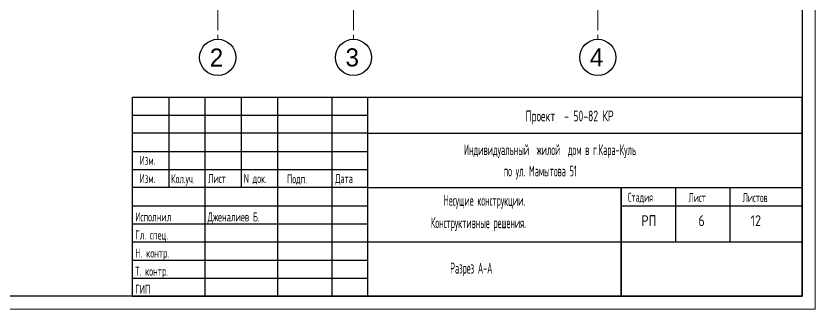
# Model space of a CAD drawing. Header units: millimetres. Extents: x 306212 to 393045, y -154783 to -111932.
# Drawn here: x 352396 to 363434, y -154783 to -150735 of the extents above; entities that cross this region are included whole.
import ezdxf
from ezdxf.enums import TextEntityAlignment as Align

# ---------------------------------------------------------------- set-up
doc = ezdxf.new("R2010")
doc.units = ezdxf.units.MM
doc.linetypes.add('CENTER2', pattern=[1.125, 0.75, -0.125, 0.125, -0.125])
for name, color, linetype in [('0 duvar', 2, 'Continuous'), ('AKS', 252, 'CENTER2'), ('ANTET', 7, 'Continuous')]:
    doc.layers.add(name, color=color, linetype=linetype)
doc.layers.add('OLCU', color=7, linetype='Continuous', lineweight=13)
doc.styles.add('SPDS', font='SPDS.shx')

msp = doc.modelspace()

# ---------------------------------------------------------------- linework, layer by layer
at = {"layer": '0 duvar', "color": 7, "lineweight": 30, "ltscale": 0.071429}
for p, q in [((354007, -151856), (363257, -151856)), ((354007, -154606), (354007, -151856)), ((354507, -151856), (354507, -153106)), ((355007, -151856), (355007, -154606)), ((355507, -151856), (355507, -153106)), ((356007, -151856), (356007, -154606)), ((356757, -151856), (356757, -154606)), ((357257, -154606), (357257, -151856.5)), ((363257, -154606), (363257, -151856)), ((357257, -152356), (363257, -152356)), ((354007, -152856), (357257, -152856)), ((357257, -153106), (354007, -153106)), ((357257, -153106), (363257, -153106)), ((360757, -154606), (360757, -153106)), ((360757, -153106), (360757, -154606)), ((361507, -153106), (361507, -153856)), ((362257, -153106), (362257, -153856)), ((360757, -153356), (363257, -153356)), ((357257, -153856), (363257, -153856)), ((354007, -154606), (363257, -154606))]:
    msp.add_line(p, q, dxfattribs=at)
at = {"layer": '0 duvar', "color": 1, "ltscale": 0.071429}
for p, q in [((354007, -152106), (357257, -152106)), ((357257, -152356), (354007, -152356)), ((354007, -152606), (357257, -152606)), ((354007, -153356), (357257, -153356)), ((354007, -153606), (357257, -153606)), ((354007, -153856), (357257, -153856)), ((354007, -154106), (357257, -154106)), ((354007, -154356), (357257, -154356))]:
    msp.add_line(p, q, dxfattribs=at)
at = {"layer": '0 duvar', "color": 7, "lineweight": 60, "ltscale": 0.071429}
msp.add_line((357257, -152356), (357257, -152356), dxfattribs=at)
at = {"layer": '0 duvar', "color": 7, "lineweight": 30, "ltscale": 0.071429}
msp.add_lwpolyline([(336529.7, -134608.8), (363257, -134608.8), (363257, -154606), (336529.7, -154606)], close=True, dxfattribs=at)
at = {"layer": 'AKS', "lineweight": 5, "ltscale": 500}
for p, q in [((355183.5, -140432.4), (355183.5, -151057.4)), ((357058.5, -140432.4), (357058.5, -151057.4)), ((360433.5, -140432.4), (360433.5, -151057.4))]:
    msp.add_line(p, q, dxfattribs=at)
at = {"layer": 'AKS', "color": 2, "linetype": 'Continuous'}
for centre in [(355183.5, -151307.4), (357058.5, -151307.4), (360433.5, -151307.4)]:
    msp.add_circle(centre, 250.5, dxfattribs=at)
at = {"layer": 'OLCU', "linetype": 'Continuous', "ltscale": 50}
msp.add_lwpolyline([(335822.6, -134432.1), (363433.7, -134432.1), (363433.7, -154782.7), (335822.6, -154782.7)], close=True, dxfattribs=at)

# ---------------------------------------------------------------- texts
at = {"layer": '0 duvar', "color": 0, "ltscale": 0.071429, "style": 'SPDS'}
for s, height, width, p in [('Проект  - 50-82 КР', 150, 0.8, (359433.6, -152191.5)), ('Индивидуальный  жилой  дом в г.Кара-Куль', 150, 0.65, (358583.5, -152657.8)), ('Изм.', 125, 0.7, (354105.3, -152791.9)), ('по ул. Мамытова 51', 150, 0.65, (359132.1, -152951.6)), ('Изм.', 125, 0.7, (354105.3, -153041.9)), ('Кол.уч.', 125, 0.7, (354539.2, -153046)), ('Лист', 125, 0.7, (355051.1, -153042.2)), ('N док.', 125, 0.7, (355543.3, -153042.2)), ('Подп.', 125, 0.7, (356141.5, -153047.6)), ('Дата', 125, 0.7, (356805.5, -153043.3)), ('Стадия', 125, 0.65, (360846.3, -153302.3)), ('Лист', 125, 0.65, (361687.4, -153306)), ('Листов', 125, 0.65, (362434.3, -153306)), ('Несущие конструкции.', 150, 0.65, (358303.6, -153357.3)), ('Исполнил', 125, 0.8, (354043, -153572.9)), ('Дженалиев Б.', 125, 0.8, (355043, -153572.9)), ('Конструктивные решения.', 150, 0.65, (358127.3, -153666.1)), ('Гл. спец.', 125, 0.8, (354043, -153822.9)), ('Н. контр.', 125, 0.8, (354043, -154072.9)), ('Разрез А-А', 150, 0.65, (358393.9, -154293.1)), ('Т. контр.', 125, 0.8, (354043, -154322.9)), ('ГИП', 125, 0.8, (354043, -154572.9))]:
    msp.add_text(s, height=height, dxfattribs=dict(at, width=width)).set_placement(p)
at = {"layer": 'AKS', "color": 1}
for s, p in [('2', (355166.2, -151307.4)), ('3', (357041.2, -151307.4)), ('4', (360416.2, -151307.4))]:
    msp.add_text(s, height=250, dxfattribs=at).set_placement(p, align=Align.MIDDLE)
at = {"layer": 'ANTET', "color": 2, "style": 'SPDS'}
for s, p in [('РП', (361138.8, -153637.5)), ('6', (361866.6, -153637.5)), ('12', (362616.6, -153637.5))]:
    msp.add_text(s, height=150, dxfattribs=at).set_placement(p, align=Align.CENTER)

doc.saveas('drawing.dxf')
